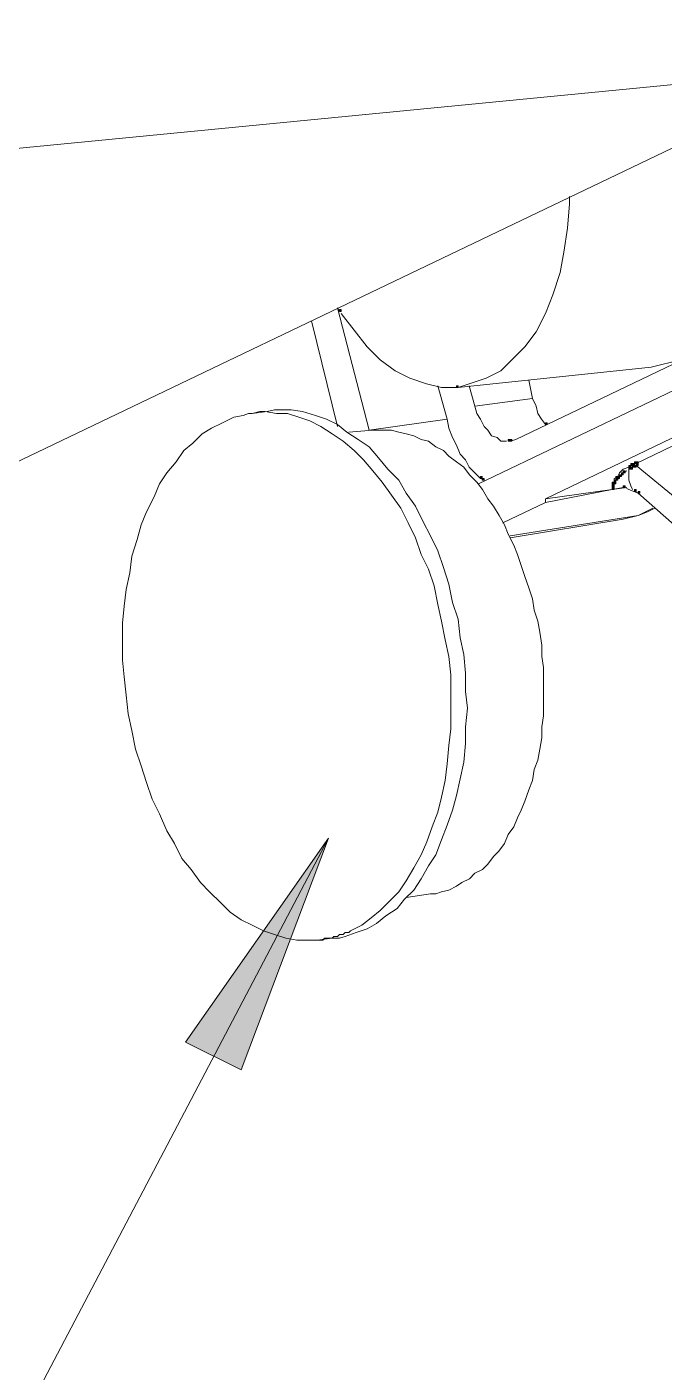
# Model space of a CAD drawing. Header units: inches. Extents: x 11 to 682, y 148 to 1119.
# Drawn here: x 580.23 to 600.84, y 282.66 to 326.19 of the extents above; entities that cross this region are included whole.
import ezdxf

# ---------------------------------------------------------------- set-up
doc = ezdxf.new("R2010")
doc.units = ezdxf.units.IN
doc.header["$MEASUREMENT"] = 0
doc.layers.add('图层 1', color=7, linetype='Continuous')

msp = doc.modelspace()

# ---------------------------------------------------------------- hatches: boundary and pattern name
at = {"layer": '图层 1', "true_color": 0xffffff}
h = msp.add_hatch(color=7, dxfattribs=at)
h.dxf.hatch_style = 2
h.paths.add_polyline_path([(590.34, 316.98), (590.4, 316.98), (590.4, 317.04), (590.34, 317.04)])
h = msp.add_hatch(color=7, dxfattribs=at)
h.dxf.hatch_style = 2
h.paths.add_polyline_path([(594.12, 314.52), (594.18, 314.52), (594.18, 314.58), (594.12, 314.58)])
h = msp.add_hatch(color=7, dxfattribs=at)
h.dxf.hatch_style = 2
h.paths.add_polyline_path([(594.12, 314.52), (594.18, 314.52), (594.18, 314.58), (594.12, 314.58)])
h = msp.add_hatch(color=7, dxfattribs=at)
h.dxf.hatch_style = 2
h.paths.add_polyline_path([(597, 313.32), (597.06, 313.32), (597.06, 313.38), (597, 313.38)])
h = msp.add_hatch(color=7, dxfattribs=at)
h.dxf.hatch_style = 2
h.paths.add_polyline_path([(597, 313.32), (597.06, 313.32), (597.06, 313.38), (597, 313.38)])
h = msp.add_hatch(color=7, dxfattribs=at)
h.dxf.hatch_style = 2
h.paths.add_polyline_path([(595.8, 312.78), (595.92, 312.78), (595.92, 312.84), (595.8, 312.84)])
h = msp.add_hatch(color=7, dxfattribs=at)
h.dxf.hatch_style = 2
h.paths.add_polyline_path([(599.88, 312.06), (599.94, 312.06), (599.94, 312.12), (599.88, 312.12)])
h = msp.add_hatch(color=7, dxfattribs=at)
h.dxf.hatch_style = 2
h.paths.add_polyline_path([(599.94, 312.06), (600, 312.06), (600, 312.12), (599.94, 312.12)])
h = msp.add_hatch(color=7, dxfattribs=at)
h.dxf.hatch_style = 2
h.paths.add_polyline_path([(599.4, 311.64), (599.46, 311.64), (599.46, 311.7), (599.4, 311.7)])
h = msp.add_hatch(color=7, dxfattribs=at)
h.dxf.hatch_style = 2
h.paths.add_polyline_path([(599.46, 311.7), (599.52, 311.7), (599.52, 311.76), (599.46, 311.76)])
h = msp.add_hatch(color=7, dxfattribs=at)
h.dxf.hatch_style = 2
h.paths.add_polyline_path([(599.52, 311.76), (599.58, 311.76), (599.58, 311.82), (599.52, 311.82)])
h = msp.add_hatch(color=7, dxfattribs=at)
h.dxf.hatch_style = 2
h.paths.add_polyline_path([(599.7, 311.94), (599.76, 311.94), (599.76, 312), (599.7, 312)])
h = msp.add_hatch(color=7, dxfattribs=at)
h.dxf.hatch_style = 2
h.paths.add_polyline_path([(599.7, 311.94), (599.76, 311.94), (599.76, 312), (599.7, 312)])
h = msp.add_hatch(color=7, dxfattribs=at)
h.dxf.hatch_style = 2
h.paths.add_polyline_path([(599.7, 311.94), (599.76, 311.94), (599.76, 312), (599.7, 312)])
h = msp.add_hatch(color=7, dxfattribs=at)
h.dxf.hatch_style = 2
h.paths.add_polyline_path([(599.7, 311.88), (599.82, 311.88), (599.82, 311.94), (599.7, 311.94)])
h = msp.add_hatch(color=7, dxfattribs=at)
h.dxf.hatch_style = 2
h.paths.add_polyline_path([(599.76, 312), (599.88, 312), (599.88, 312.06), (599.76, 312.06)])
h = msp.add_hatch(color=7, dxfattribs=at)
h.dxf.hatch_style = 2
h.paths.add_polyline_path([(599.82, 312), (599.88, 312), (599.88, 312.06), (599.82, 312.06)])
h = msp.add_hatch(color=7, dxfattribs=at)
h.dxf.hatch_style = 2
h.paths.add_polyline_path([(599.82, 311.94), (599.94, 311.94), (599.94, 312), (599.82, 312)])
h = msp.add_hatch(color=7, dxfattribs=at)
h.dxf.hatch_style = 2
h.paths.add_polyline_path([(599.94, 312), (600, 312), (600, 312.06), (599.94, 312.06)])
h = msp.add_hatch(color=7, dxfattribs=at)
h.dxf.hatch_style = 2
h.paths.add_polyline_path([(594.9, 311.58), (594.96, 311.58), (594.96, 311.64), (594.9, 311.64)])
h = msp.add_hatch(color=7, dxfattribs=at)
h.dxf.hatch_style = 2
h.paths.add_polyline_path([(594.96, 311.52), (595.02, 311.52), (595.02, 311.58), (594.96, 311.58)])
h = msp.add_hatch(color=7, dxfattribs=at)
h.dxf.hatch_style = 2
h.paths.add_polyline_path([(599.16, 311.4), (599.22, 311.4), (599.22, 311.46), (599.16, 311.46)])
h = msp.add_hatch(color=7, dxfattribs=at)
h.dxf.hatch_style = 2
h.paths.add_polyline_path([(599.16, 311.34), (599.22, 311.34), (599.22, 311.4), (599.16, 311.4)])
h = msp.add_hatch(color=7, dxfattribs=at)
h.dxf.hatch_style = 2
h.paths.add_polyline_path([(599.16, 311.28), (599.22, 311.28), (599.22, 311.4), (599.16, 311.4)])
h = msp.add_hatch(color=7, dxfattribs=at)
h.dxf.hatch_style = 2
h.paths.add_polyline_path([(599.16, 311.22), (599.22, 311.22), (599.22, 311.34), (599.16, 311.34)])
h = msp.add_hatch(color=7, dxfattribs=at)
h.dxf.hatch_style = 2
h.paths.add_polyline_path([(599.16, 311.22), (599.22, 311.22), (599.22, 311.28), (599.16, 311.28)])
h = msp.add_hatch(color=7, dxfattribs=at)
h.dxf.hatch_style = 2
h.paths.add_polyline_path([(599.22, 311.46), (599.28, 311.46), (599.28, 311.52), (599.22, 311.52)])
h = msp.add_hatch(color=7, dxfattribs=at)
h.dxf.hatch_style = 2
h.paths.add_polyline_path([(599.22, 311.4), (599.28, 311.4), (599.28, 311.52), (599.22, 311.52)])
h = msp.add_hatch(color=7, dxfattribs=at)
h.dxf.hatch_style = 2
h.paths.add_polyline_path([(599.28, 311.58), (599.4, 311.58), (599.4, 311.64), (599.28, 311.64)])
h = msp.add_hatch(color=7, dxfattribs=at)
h.dxf.hatch_style = 2
h.paths.add_polyline_path([(599.28, 311.52), (599.34, 311.52), (599.34, 311.58), (599.28, 311.58)])
h = msp.add_hatch(color=7, dxfattribs=at)
h.dxf.hatch_style = 2
h.paths.add_polyline_path([(599.52, 311.28), (599.58, 311.28), (599.58, 311.34), (599.52, 311.34)])
h = msp.add_hatch(color=7, dxfattribs=at)
h.dxf.hatch_style = 2
h.paths.add_polyline_path([(599.88, 311.16), (599.94, 311.16), (599.94, 311.22), (599.88, 311.22)])
h = msp.add_hatch(color=7, dxfattribs=at)
h.dxf.hatch_style = 2
h.paths.add_polyline_path([(600, 311.1), (600.06, 311.1), (600.06, 311.16), (600, 311.16)])
msp.add_hatch(color=7, dxfattribs=at).paths.add_polyline_path([(589.98, 299.94), (587.16, 292.44), (585.36, 293.34)])

# ---------------------------------------------------------------- linework, layer by layer
at = {"layer": '图层 1', "color": 7, "lineweight": 18, "true_color": 0xffffff}
for points in [[(594.84, 311.4), (631.14, 328.8)], [(597, 310.92), (628.74, 326.16)], [(565.8, 320.88), (606.48, 324.84)], [(569.28, 307.02), (606.479, 324.84)], [(599.94, 312.06), (627.06, 325.14)], [(596.04, 312.84), (612.84, 320.88)], [(595.08, 314.82), (595.561, 315.06), (595.92, 315.42), (596.34, 315.84), (596.7, 316.32), (597, 316.92), (597.24, 317.52), (597.48, 318.24), (597.6, 318.9), (597.72, 319.68), (597.78, 320.46), (597.78, 320.58), (597.78, 320.7)], [(590.28, 317.1), (591.3, 313.14)], [(590.28, 317.1), (590.34, 316.98)], [(590.4, 316.92), (590.82, 316.38), (591.24, 315.84), (591.66, 315.42), (592.14, 315.06), (592.62, 314.82), (593.16, 314.64), (593.64, 314.52), (594.12, 314.52)], [(589.439, 316.68), (590.28, 313.26)], [(594.18, 314.52), (600.42, 315.18)], [(600.42, 315.18), (601.38, 315.42)], [(594.18, 314.52), (595.08, 314.82)], [(596.46, 314.76), (596.58, 314.16)], [(593.521, 314.58), (593.82, 313.5)], [(594.54, 314.58), (594.72, 313.92)], [(594.72, 313.92), (596.58, 314.16)], [(594.72, 313.92), (594.78, 313.68)], [(596.58, 314.16), (596.7, 313.92), (596.76, 313.68), (596.88, 313.5), (597, 313.32)], [(586.561, 313.38), (586.92, 313.561)], [(586.92, 313.561), (587.221, 313.62)], [(587.221, 313.62), (587.4, 313.68)], [(587.4, 313.68), (587.521, 313.68)], [(587.521, 313.68), (588, 313.74)], [(587.521, 313.68), (587.76, 313.74)], [(587.76, 313.74), (587.94, 313.74)], [(587.94, 313.74), (588.3, 313.68)], [(588.001, 313.74), (588.241, 313.8)], [(588.241, 313.8), (588.421, 313.8)], [(588.3, 313.68), (588.66, 313.68)], [(588.421, 313.8), (588.781, 313.8)], [(588.66, 313.68), (589.021, 313.56)], [(588.781, 313.8), (589.141, 313.74)], [(589.021, 313.56), (589.38, 313.44)], [(589.141, 313.74), (589.561, 313.62)], [(589.38, 313.44), (589.74, 313.26)], [(589.561, 313.62), (589.921, 313.5)], [(589.921, 313.5), (590.281, 313.32)], [(591.3, 313.14), (593.82, 313.5)], [(593.82, 313.5), (593.88, 313.2), (594, 312.9), (594.12, 312.66), (594.24, 312.36), (594.42, 312.18), (594.54, 311.94), (594.72, 311.76), (594.9, 311.58)], [(594.78, 313.68), (594.9, 313.5)], [(594.9, 313.5), (595.02, 313.26)], [(583.32, 305.7), (583.32, 306.3), (583.32, 306.9), (583.381, 307.44), (583.44, 307.98), (583.561, 308.521), (583.62, 309.061), (583.801, 309.6), (583.921, 310.08), (584.101, 310.5), (584.341, 310.98), (584.521, 311.4), (584.761, 311.76), (585.061, 312.12), (585.301, 312.48), (585.601, 312.72), (585.9, 313.021), (586.2, 313.2), (586.561, 313.38)], [(589.74, 313.26), (590.101, 313.02)], [(590.101, 313.021), (590.46, 312.78)], [(590.281, 313.32), (590.581, 313.08)], [(590.581, 313.08), (590.941, 312.84)], [(590.64, 313.08), (591.42, 313.14)], [(591.3, 313.14), (591.3, 313.14)], [(591.421, 313.14), (591.601, 313.14)], [(591.601, 313.14), (591.781, 313.14)], [(591.781, 313.14), (592.021, 313.14)], [(592.021, 313.14), (592.261, 313.08)], [(592.261, 313.08), (592.501, 313.02)], [(592.501, 313.02), (592.74, 312.96)], [(595.02, 313.26), (595.14, 313.14)], [(595.14, 313.14), (595.26, 312.96)], [(590.46, 312.78), (590.82, 312.48)], [(590.941, 312.84), (591.301, 312.6)], [(591.301, 312.6), (591.601, 312.24)], [(592.74, 312.96), (592.98, 312.84)], [(592.98, 312.84), (593.221, 312.78)], [(593.221, 312.78), (593.461, 312.6)], [(593.461, 312.6), (593.701, 312.479)], [(595.26, 312.96), (595.44, 312.9)], [(595.44, 312.9), (595.56, 312.78)], [(595.56, 312.78), (595.74, 312.78)], [(595.86, 312.78), (596.04, 312.84)], [(590.82, 312.48), (591.12, 312.18)], [(591.12, 312.18), (591.42, 311.82)], [(591.601, 312.24), (591.901, 311.88)], [(593.701, 312.479), (593.881, 312.3)], [(593.881, 312.3), (594.121, 312.12)], [(594.121, 312.12), (594.36, 311.939)], [(591.42, 311.82), (591.72, 311.46)], [(591.901, 311.88), (592.261, 311.52)], [(594.36, 311.939), (594.541, 311.7)], [(594.541, 311.7), (594.78, 311.46)], [(599.22, 311.46), (599.22, 311.58), (599.34, 311.64), (599.4, 311.76), (599.52, 311.88), (599.7, 311.94)], [(599.52, 311.76), (599.64, 311.82)], [(599.7, 311.52), (599.7, 311.7), (599.7, 311.88)], [(599.94, 312), (601.68, 310.56)], [(591.72, 311.46), (592.021, 311.04)], [(592.261, 311.52), (592.501, 311.1)], [(594.78, 311.46), (594.961, 311.22)], [(599.16, 311.28), (599.16, 311.4)], [(599.16, 311.22), (599.521, 311.28)], [(599.16, 311.22), (599.64, 311.28)], [(599.52, 311.28), (599.58, 311.28), (599.7, 311.22), (600, 311.1)], [(599.7, 311.52), (599.76, 311.34)], [(599.76, 311.34), (599.82, 311.22)], [(592.021, 311.04), (592.32, 310.62)], [(592.501, 311.1), (592.801, 310.68)], [(594.961, 311.22), (595.141, 310.92)], [(595.141, 310.92), (595.32, 310.68)], [(597, 310.8), (599.16, 311.22)], [(597, 310.92), (599.16, 311.22)], [(597, 310.8), (597, 310.92)], [(599.88, 311.16), (600, 311.1)], [(600, 311.1), (601.439, 309.84)], [(592.32, 310.62), (592.561, 310.14)], [(592.801, 310.68), (593.041, 310.2)], [(595.32, 310.68), (595.501, 310.38)], [(595.501, 310.38), (595.681, 310.08)], [(595.62, 310.14), (597, 310.8)], [(595.86, 309.72), (600, 310.38)], [(599.521, 310.26), (600, 310.38)], [(599.521, 310.26), (600, 310.38)], [(600, 310.38), (600.48, 310.62)], [(600, 310.38), (600.3, 310.5)], [(600, 310.38), (600.3, 310.5)], [(600.3, 310.5), (600.54, 310.62)], [(592.561, 310.14), (592.8, 309.66)], [(593.041, 310.2), (593.281, 309.72)], [(595.681, 310.08), (595.801, 309.78)], [(595.86, 309.66), (599.52, 310.26)], [(592.8, 309.66), (592.98, 309.12)], [(593.281, 309.72), (593.521, 309.24)], [(595.801, 309.78), (595.98, 309.42)], [(592.98, 309.12), (593.22, 308.64)], [(593.521, 309.24), (593.701, 308.7)], [(595.98, 309.42), (596.101, 309.12)], [(596.101, 309.12), (596.221, 308.76)], [(593.22, 308.64), (593.4, 308.1)], [(593.701, 308.7), (593.881, 308.16)], [(596.221, 308.76), (596.341, 308.4)], [(596.341, 308.4), (596.461, 308.04)], [(593.4, 308.1), (593.52, 307.5)], [(593.881, 308.16), (594.001, 307.56)], [(596.461, 308.04), (596.58, 307.68)], [(593.52, 307.5), (593.64, 306.96)], [(594.001, 307.56), (594.181, 307.02)], [(596.58, 307.68), (596.641, 307.32)], [(596.641, 307.32), (596.761, 306.96)], [(593.64, 306.96), (593.76, 306.36)], [(594.181, 307.02), (594.241, 306.42)], [(596.761, 306.96), (596.82, 306.6)], [(596.82, 306.6), (596.881, 306.18)], [(593.76, 306.36), (593.88, 305.82)], [(594.241, 306.42), (594.361, 305.88)], [(596.881, 305.82), (596.881, 306.18)], [(583.32, 305.7), (583.381, 305.16)], [(593.88, 305.82), (593.94, 305.22)], [(594.361, 305.88), (594.421, 305.28)], [(596.881, 305.82), (596.94, 305.46)], [(583.381, 305.16), (583.44, 304.561)], [(593.52, 300.78), (593.64, 301.26), (593.76, 301.8), (593.82, 302.34), (593.88, 302.94), (593.94, 303.48), (593.94, 304.08), (593.94, 304.62), (593.94, 305.22)], [(594.12, 298.38), (594.301, 298.5), (594.541, 298.62), (594.721, 298.8), (594.961, 298.92), (595.141, 299.1), (595.32, 299.34), (595.5, 299.521), (595.681, 299.76), (595.801, 300.061), (595.98, 300.3), (596.101, 300.6), (596.221, 300.84), (596.341, 301.14), (596.461, 301.5), (596.58, 301.8), (596.641, 302.16), (596.761, 302.46), (596.82, 302.82), (596.881, 303.18), (596.881, 303.54), (596.94, 303.9), (596.94, 304.32), (596.94, 304.68), (596.94, 305.04), (596.94, 305.46)], [(594.421, 304.68), (594.421, 305.279)], [(583.44, 304.561), (583.501, 303.96)], [(594.421, 304.68), (594.48, 304.14)], [(583.501, 303.96), (583.62, 303.42)], [(591.241, 297), (591.541, 297.18), (591.841, 297.42), (592.201, 297.66), (592.44, 297.96), (592.741, 298.26), (592.98, 298.62), (593.221, 299.04), (593.461, 299.399), (593.641, 299.88), (593.82, 300.359), (594.001, 300.84), (594.121, 301.319), (594.241, 301.859), (594.361, 302.399), (594.421, 303), (594.421, 303.54), (594.48, 304.14)], [(583.62, 303.42), (583.74, 302.82)], [(583.74, 302.82), (583.921, 302.28)], [(583.921, 302.28), (584.101, 301.74)], [(584.101, 301.74), (584.28, 301.2)], [(584.28, 301.2), (584.521, 300.72)], [(584.521, 300.72), (584.761, 300.18)], [(590.701, 296.939), (591.062, 297.12), (591.361, 297.359), (591.661, 297.6), (591.961, 297.899), (592.261, 298.2), (592.501, 298.56), (592.741, 298.979), (592.981, 299.399), (593.161, 299.82), (593.341, 300.3), (593.521, 300.78)], [(553.92, 231.3), (589.98, 299.94)], [(584.761, 300.18), (585, 299.76)], [(585, 299.76), (585.24, 299.28)], [(585.24, 299.28), (585.54, 298.92)], [(585.54, 298.92), (585.841, 298.5)], [(585.841, 298.5), (586.141, 298.2)], [(586.141, 298.2), (586.5, 297.84)], [(593.46, 298.14), (593.641, 298.2)], [(593.641, 298.2), (593.88, 298.26)], [(593.88, 298.26), (594.12, 298.38)], [(586.5, 297.84), (586.801, 297.54)], [(592.5, 298.02), (593.28, 298.14)], [(593.28, 298.14), (593.46, 298.14)], [(586.801, 297.54), (587.16, 297.3)], [(587.16, 297.3), (587.521, 297.12)], [(587.521, 297.12), (587.881, 296.94)], [(587.881, 296.94), (588.24, 296.82)], [(590.1, 296.7), (590.16, 296.76), (590.28, 296.76), (590.34, 296.82), (590.46, 296.82), (590.52, 296.88), (590.64, 296.88), (590.7, 296.94)], [(590.521, 296.76), (590.881, 296.88)], [(590.881, 296.88), (591.241, 297)], [(588.24, 296.82), (588.601, 296.7)], [(588.601, 296.7), (588.96, 296.64)], [(588.96, 296.64), (589.32, 296.64)], [(589.32, 296.64), (589.5, 296.64)], [(589.5, 296.64), (589.62, 296.64)], [(589.62, 296.64), (590.1, 296.7)], [(589.62, 296.64), (589.8, 296.64), (589.86, 296.7), (590.1, 296.7)], [(590.101, 296.7), (590.341, 296.7)], [(590.341, 296.7), (590.521, 296.76)]]:
    msp.add_lwpolyline(points, dxfattribs=at)
at = {"layer": '图层 1', "lineweight": 0}
for points in [[(590.34, 316.98), (590.4, 316.98), (590.4, 317.04), (590.34, 317.04), (590.34, 316.98)], [(594.12, 314.52), (594.18, 314.52), (594.18, 314.58), (594.12, 314.58), (594.12, 314.52)], [(594.12, 314.52), (594.18, 314.52), (594.18, 314.58), (594.12, 314.58), (594.12, 314.52)], [(597, 313.32), (597.06, 313.32), (597.06, 313.38), (597, 313.38), (597, 313.32)], [(597, 313.32), (597.06, 313.32), (597.06, 313.38), (597, 313.38), (597, 313.32)], [(595.8, 312.78), (595.92, 312.78), (595.92, 312.84), (595.8, 312.84), (595.8, 312.78)], [(599.88, 312.06), (599.94, 312.06), (599.94, 312.12), (599.88, 312.12), (599.88, 312.06)], [(599.94, 312.06), (600, 312.06), (600, 312.12), (599.94, 312.12), (599.94, 312.06)], [(599.4, 311.64), (599.46, 311.64), (599.46, 311.7), (599.4, 311.7), (599.4, 311.64)], [(599.46, 311.7), (599.52, 311.7), (599.52, 311.76), (599.46, 311.76), (599.46, 311.7)], [(599.52, 311.76), (599.58, 311.76), (599.58, 311.82), (599.52, 311.82), (599.52, 311.76)], [(599.7, 311.94), (599.76, 311.94), (599.76, 312), (599.7, 312), (599.7, 311.94)], [(599.7, 311.94), (599.76, 311.94), (599.76, 312), (599.7, 312), (599.7, 311.94)], [(599.7, 311.94), (599.76, 311.94), (599.76, 312), (599.7, 312), (599.7, 311.94)], [(599.7, 311.88), (599.82, 311.88), (599.82, 311.94), (599.7, 311.94), (599.7, 311.88)], [(599.76, 312), (599.88, 312), (599.88, 312.06), (599.76, 312.06), (599.76, 312)], [(599.82, 312), (599.88, 312), (599.88, 312.06), (599.82, 312.06), (599.82, 312)], [(599.82, 311.94), (599.94, 311.94), (599.94, 312), (599.82, 312), (599.82, 311.94)], [(599.94, 312), (600, 312), (600, 312.06), (599.94, 312.06), (599.94, 312)], [(594.9, 311.58), (594.96, 311.58), (594.96, 311.64), (594.9, 311.64), (594.9, 311.58)], [(594.96, 311.52), (595.02, 311.52), (595.02, 311.58), (594.96, 311.58), (594.96, 311.52)], [(599.16, 311.4), (599.22, 311.4), (599.22, 311.46), (599.16, 311.46), (599.16, 311.4)], [(599.16, 311.34), (599.22, 311.34), (599.22, 311.4), (599.16, 311.4), (599.16, 311.34)], [(599.16, 311.28), (599.22, 311.28), (599.22, 311.4), (599.16, 311.4), (599.16, 311.28)], [(599.16, 311.22), (599.22, 311.22), (599.22, 311.34), (599.16, 311.34), (599.16, 311.22)], [(599.16, 311.22), (599.22, 311.22), (599.22, 311.28), (599.16, 311.28), (599.16, 311.22)], [(599.22, 311.46), (599.28, 311.46), (599.28, 311.52), (599.22, 311.52), (599.22, 311.46)], [(599.22, 311.4), (599.28, 311.4), (599.28, 311.52), (599.22, 311.52), (599.22, 311.4)], [(599.28, 311.58), (599.4, 311.58), (599.4, 311.64), (599.28, 311.64), (599.28, 311.58)], [(599.28, 311.52), (599.34, 311.52), (599.34, 311.58), (599.28, 311.58), (599.28, 311.52)], [(599.52, 311.28), (599.58, 311.28), (599.58, 311.34), (599.52, 311.34), (599.52, 311.28)], [(599.88, 311.16), (599.94, 311.16), (599.94, 311.22), (599.88, 311.22), (599.88, 311.16)], [(600, 311.1), (600.06, 311.1), (600.06, 311.16), (600, 311.16), (600, 311.1)], [(589.98, 299.94), (587.16, 292.44), (585.36, 293.34), (589.98, 299.94)]]:
    msp.add_lwpolyline(points, dxfattribs=at)

doc.saveas('drawing.dxf')
